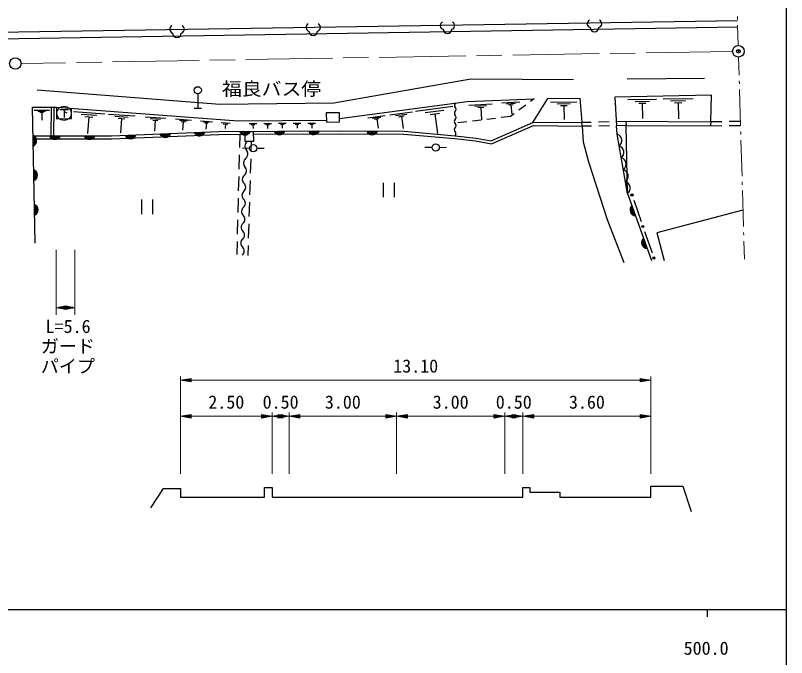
# Model space of a CAD drawing. Units: millimetres, scale not verified. Extents: x 40000 to 680000, y 20000 to 380000.
# Drawn here: x 472072 to 579000, y 198357 to 287357 of the extents above; entities that cross this region are included whole.
import ezdxf
from ezdxf.enums import TextEntityAlignment as Align

# ---------------------------------------------------------------- set-up
doc = ezdxf.new("R2010")
doc.units = ezdxf.units.MM
doc.header["$LTSCALE"] = 1000
doc.header["$PDMODE"] = 32
doc.header["$PDSIZE"] = 500
doc.linetypes.add('CHAIN', pattern=[18.5, 12, -1.5, 3.5, -1.5])
for name, color, linetype, lineweight in [('M-BGD', 7, 'Continuous', 25), ('M-BGD-EXST', 7, 'Continuous', 25), ('M-BGD-HTXT', 7, 'Continuous', 13), ('M-BMK', 2, 'CHAIN', 13), ('M-BMK-SRVR', 3, 'Continuous', 25), ('M-STR-HTXT', 7, 'Continuous', 13), ('M-STR-STRD', 7, 'Continuous', 25), ('M-TTL-BAND', 7, 'Continuous', 25)]:
    doc.layers.add(name, color=color, linetype=linetype, lineweight=lineweight)
doc.layers.add('M-OTRS', color=6, linetype='Continuous')
doc.styles.add('ＭＳ ゴシック', font='')
doc.styles.get('ＭＳ ゴシック').set_extended_font_data('MS Gothic')

msp = doc.modelspace()

# ---------------------------------------------------------------- linework, layer by layer
at = {"layer": 'M-BGD'}
for p, q in [((463937, 284928), (572208, 286662)), ((497353, 276483), (497353, 274483)), ((534942, 274942), (538195, 275123)), ((535768, 274771), (537394, 274861)), ((539515, 275249), (542011, 275387)), ((540148, 275117), (541396, 275186)), ((540469, 274968), (541093, 275002)), ((540781, 274985), (540886, 273656)), ((542830, 274935), (541870, 274215)), ((543999, 275812), (543470, 275415)), ((546284, 275319), (549914, 275400)), ((547197, 275097), (549012, 275138)), ((547656, 274866), (548563, 274886)), ((548110, 274876), (548153, 272940)), ((556995, 275686), (560969, 275765)), ((557994, 275441), (559981, 275481)), ((558496, 275186), (559489, 275206)), ((558992, 275196), (559035, 273076)), ((561869, 275783), (566043, 275866)), ((562918, 275526), (565005, 275567)), ((563446, 275258), (564489, 275278)), ((563967, 275268), (564011, 273042)), ((474818, 255778), (474419, 274633)), ((474674, 274239), (476775, 274231)), ((475199, 274097), (476249, 274093)), ((475461, 273955), (475986, 273954)), ((475724, 273954), (475719, 272834)), ((477025, 270655), (477060, 274630)), ((477392, 270652), (477427, 274630)), ((480126, 274053), (484475, 273731)), ((496853, 274483), (497853, 274483)), ((523978, 273585), (527112, 274004)), ((527549, 274073), (532713, 274764)), ((528886, 273902), (531468, 274247)), ((529578, 273644), (530869, 273816)), ((536186, 274576), (537000, 274621)), ((536593, 274599), (536689, 272864)), ((481192, 273682), (483366, 273521)), ((481714, 273352), (482801, 273271)), ((482258, 273312), (482086, 270992)), ((484974, 273694), (488657, 273421)), ((485877, 273380), (487718, 273244)), ((486319, 273100), (487240, 273032)), ((486779, 273066), (486634, 271102)), ((490060, 273317), (492932, 273105)), ((490764, 273073), (492200, 272966)), ((491109, 272855), (491827, 272801)), ((491468, 272828), (491354, 271296)), ((494265, 273006), (496467, 272843)), ((494804, 272818), (495906, 272737)), ((497742, 272749), (499390, 272627)), ((520928, 273176), (523345, 273500)), ((521554, 273096), (522762, 273258)), ((521877, 272975), (522482, 273056)), ((522179, 273016), (522352, 271727)), ((524789, 273480), (526356, 273690)), ((525209, 273324), (525992, 273429)), ((525601, 273376), (525824, 271705)), ((530223, 273730), (530592, 270976)), ((536657, 272858), (535466, 272717)), ((538643, 273093), (537452, 272952)), ((540702, 273337), (539438, 273188)), ((541231, 273734), (540702, 273337)), ((555419, 272662), (556734, 272692)), ((556734, 272692), (568484, 272611)), ((556734, 272692), (556747, 272081)), ((495069, 272651), (495620, 272610)), ((495344, 272631), (495257, 271456)), ((498146, 272608), (498970, 272547)), ((498344, 272483), (498756, 272453)), ((498550, 272468), (498485, 271589)), ((500594, 272538), (501830, 272446)), ((500891, 272350), (501509, 272304)), ((501200, 272327), (501151, 271668)), ((504496, 272375), (505526, 272382)), ((504754, 272239), (505269, 272243)), ((505012, 272241), (505016, 271692)), ((506524, 272390), (507559, 272397)), ((506784, 272254), (507301, 272257)), ((507042, 272256), (507046, 271704)), ((508556, 272405), (509595, 272412)), ((508817, 272268), (509337, 272272)), ((509077, 272270), (509081, 271716)), ((510593, 272419), (511636, 272427)), ((510855, 272282), (511377, 272286)), ((511116, 272284), (511120, 271728)), ((512634, 272434), (513681, 272442)), ((512897, 272297), (513421, 272300)), ((513159, 272298), (513163, 271740)), ((534671, 272623), (533408, 272473)), ((550605, 272549), (551920, 272580)), ((550648, 271999), (550605, 272549)), ((551947, 272016), (550648, 271999)), ((552920, 272603), (554419, 272638)), ((554447, 272050), (552947, 272030)), ((556747, 272081), (555447, 272063)), ((556747, 272081), (568460, 272075)), ((556957, 262693), (556747, 272081)), ((568484, 272611), (568460, 272075)), ((568460, 272075), (570039, 272079)), ((570043, 272629), (568484, 272611)), ((571039, 272081), (572618, 272085)), ((572601, 272658), (571043, 272640)), ((503171, 270881), (503126, 269044)), ((504775, 268484), (504817, 269874)), ((504552, 268938), (503552, 268922)), ((505552, 268948), (506552, 268952)), ((529850, 269044), (528850, 269040)), ((530850, 269063), (531849, 269098)), ((503102, 268044), (503053, 266044)), ((504684, 265485), (504745, 267484)), ((503029, 265045), (502980, 263045)), ((504593, 262486), (504654, 264486)), ((523085, 264152), (523085, 262152)), ((524585, 264152), (524585, 262152)), ((502956, 262046), (502907, 260046)), ((556957, 262693), (560261, 253388)), ((489565, 261832), (489565, 259832)), ((491065, 261832), (491065, 259832)), ((504502, 259488), (504563, 261487)), ((557802, 261769), (558828, 258818)), ((502883, 259047), (502834, 257047)), ((504412, 256489), (504472, 258488)), ((559321, 257401), (560347, 254451)), ((502810, 256047), (502765, 254210)), ((504339, 254099), (504381, 255490))]:
    msp.add_line(p, q, dxfattribs=at)
for points in [[(543821, 272516), (545884, 275834), (550340, 275901), (550605, 272549)], [(568484, 272611), (568574, 276316), (555173, 276050), (555440, 272063)], [(517019, 273057), (534710, 275424), (543999, 275812)], [(474419, 274633), (477749, 274630), (502956, 272764), (515200, 272853)], [(477749, 274630), (477767, 273035), (479851, 273050), (479852, 274474)], [(525916, 270910), (532985, 270278), (535870, 269970), (538082, 269551), (543906, 272117), (550648, 271999)], [(525952, 271308), (533024, 270676), (535928, 270366), (538034, 269967), (543821, 272516), (550605, 272549)], [(550648, 271999), (550805, 269837), (551548, 267088), (554142, 259074), (556436, 253121)], [(556957, 262693), (555516, 270918), (555440, 272063)], [(474503, 270656), (485404, 270654), (500257, 271264), (517128, 271363), (525952, 271308)], [(474503, 270256), (485412, 270254), (500267, 270864), (503917, 270885)], [(505055, 270892), (517128, 270963), (525949, 270908)], [(572957, 260362), (561001, 257235), (562008, 253384)], [(490838, 219105), (492614, 221804), (494957, 221804), (494957, 220597), (506605, 220597), (506605, 221946), (507670, 221946), (507670, 220597), (542436, 220597), (542436, 221946), (543395, 221946), (543395, 221271), (547550, 221271), (547550, 220579), (560192, 220579), (560192, 222106), (564595, 222106), (565767, 218590)]]:
    msp.add_lwpolyline(points, dxfattribs=at)
for points in [[(515207, 272547), (517029, 272587), (517001, 273879), (515179, 273840)], [(503914, 271285), (505052, 271292), (505061, 269875), (503923, 269869)]]:
    msp.add_lwpolyline(points, close=True, dxfattribs=at)
for centre, radius in [((497353, 276983), 500), ((530350, 269046), 500), ((505052, 268946), 500), ((557556, 262477), 150), ((557556, 262477), 120), ((557556, 262477), 100), ((559075, 258110), 150), ((559075, 258110), 120), ((559075, 258110), 100), ((560593, 253742), 150), ((560593, 253742), 120), ((560593, 253742), 100)]:
    msp.add_circle(centre, radius, dxfattribs=at)
for centre, radius, start, end in [((551904, 286212), 536, 116.08703, 255.33416), ((552832, 286212), 536, 284.66584, 63.91297), ((494010, 285420), 536, 116.08703, 255.33416), ((494939, 285420), 536, 284.66584, 63.91297), ((512905, 285691), 536, 116.08703, 255.33416), ((513833, 285691), 536, 284.66584, 63.91297), ((531508, 285962), 536, 116.08703, 255.33416), ((532436, 285962), 536, 284.66584, 63.91297), ((552368, 285694), 600, 180, 0), ((494474, 284901), 600, 180, 0), ((513369, 285172), 600, 180, 0), ((531972, 285444), 600, 180, 0), ((533328, 274919), 383, 131.72549, 227.02536), ((533316, 273787), 383, 131.72549, 227.02536), ((532806, 274359), 383, 311.72549, 47.02536), ((533304, 272655), 383, 131.72549, 227.02536), ((532794, 273226), 383, 311.72549, 47.02536), ((533291, 271522), 383, 131.72549, 227.02536), ((532781, 272094), 383, 311.72549, 47.02536), ((474204, 269998), 812, 293.83229, 68.59256), ((474204, 269998), 650, 299.94808, 62.47677), ((477553, 270968), 812, 202.60927, 337.36954), ((477553, 270968), 650, 208.72506, 331.25375), ((477553, 270968), 488, 219.85774, 320.12106), ((477553, 270968), 325, 254.04703, 285.93177), ((482353, 270967), 812, 202.60927, 337.36954), ((482353, 270967), 650, 208.72506, 331.25375), ((482353, 270967), 488, 219.85774, 320.12106), ((482353, 270967), 325, 254.04703, 285.93177), ((488022, 271074), 812, 204.97024, 339.73051), ((488022, 271074), 650, 211.08603, 333.61472), ((488022, 271074), 488, 222.21871, 322.48203), ((488022, 271074), 325, 256.408, 288.29274), ((492818, 271271), 812, 204.97024, 339.73051), ((492818, 271271), 650, 211.08603, 333.61472), ((492818, 271271), 488, 222.21871, 322.48203), ((492818, 271271), 325, 256.408, 288.29274), ((497614, 271468), 812, 204.97024, 339.73051), ((497614, 271468), 650, 211.08603, 333.61472), ((497614, 271468), 488, 222.21871, 322.48203), ((497614, 271468), 325, 256.408, 288.29274), ((503891, 271598), 812, 202.95867, 337.71894), ((503891, 271598), 650, 209.07446, 331.60315), ((503891, 271598), 488, 220.20714, 320.47046), ((503891, 271598), 325, 254.39643, 286.28117), ((508691, 271626), 812, 202.95867, 337.71894), ((508691, 271626), 650, 209.07446, 331.60315), ((508691, 271626), 488, 220.20714, 320.47046), ((508691, 271626), 325, 254.39643, 286.28117), ((513491, 271654), 812, 202.95867, 337.71894), ((513491, 271654), 650, 209.07446, 331.60315), ((513491, 271654), 488, 220.20714, 320.47046), ((513491, 271654), 325, 254.39643, 286.28117), ((521542, 271648), 812, 202.25997, 337.02024), ((521542, 271648), 650, 208.37576, 330.90445), ((521542, 271648), 488, 219.50845, 319.77177), ((521542, 271648), 325, 253.69774, 285.58248), ((532769, 270962), 383, 311.72549, 47.02536), ((555220, 270018), 947, 308.11209, 71.76288), ((474204, 269998), 488, 311.08077, 51.34409), ((474204, 269998), 325, 345.27006, 17.1548), ((504709, 269237), 816, 129.06554, 221.21696), ((503481, 268161), 816, 309.06554, 41.21696), ((555508, 268373), 947, 308.11209, 71.76288), ((504510, 266894), 816, 129.06554, 221.21696), ((555796, 266728), 947, 308.11209, 71.76288), ((503282, 265818), 816, 309.06554, 41.21696), ((474306, 265199), 812, 293.83229, 68.59256), ((474306, 265199), 650, 299.94808, 62.47677), ((474306, 265199), 488, 311.08077, 51.34409), ((474306, 265199), 325, 345.27006, 17.1548), ((504267, 264620), 735, 129.90247, 227.33682), ((556084, 265083), 947, 308.11209, 71.76288), ((556373, 263439), 947, 308.11209, 71.76288), ((503271, 263540), 735, 309.90247, 47.33682), ((504214, 262412), 735, 129.90247, 227.33682), ((474407, 260400), 812, 293.83229, 68.59256), ((474407, 260400), 650, 299.94808, 62.47677), ((503218, 261332), 735, 309.90247, 47.33682), ((558101, 260407), 812, 132.16336, 266.92363), ((474407, 260400), 488, 311.08077, 51.34409), ((474407, 260400), 325, 345.27006, 17.1548), ((504161, 260204), 735, 129.90247, 227.33682), ((558101, 260407), 650, 138.27915, 260.80784), ((558101, 260407), 488, 149.41184, 249.67516), ((558101, 260407), 325, 183.60113, 215.48587), ((503165, 259124), 735, 309.90247, 47.33682), ((504108, 257996), 735, 129.90247, 227.33682), ((503112, 256916), 735, 309.90247, 47.33682), ((504054, 255788), 735, 129.90247, 227.33682), ((559706, 255883), 812, 132.16336, 266.92363), ((559706, 255883), 650, 138.27915, 260.80784), ((559706, 255883), 488, 149.41184, 249.67516), ((559706, 255883), 325, 183.60113, 215.48587), ((503059, 254707), 735, 309.90247, 47.33682)]:
    msp.add_arc(centre, radius, start, end, dxfattribs=at)
at = {"layer": 'M-BGD-EXST'}
for p, q in [((478216, 274339), (479416, 274339)), ((478816, 274339), (478816, 273189)), ((478816, 274039), (479216, 273839))]:
    msp.add_line(p, q, dxfattribs=at)
msp.add_circle((478816, 273789), 1000, dxfattribs=at)
at = {"layer": 'M-BGD-HTXT'}
for p, q in [((572180, 287203), (572192, 286803)), ((572215, 286003), (572297, 283186)), ((572343, 281586), (572416, 279073)), ((572439, 278273), (572450, 277873)), ((572473, 277074), (572618, 272076)), ((572641, 271276), (572653, 270876)), ((572676, 270077), (572820, 265079)), ((572844, 264279), (572855, 263879)), ((572878, 263080), (573023, 258082)), ((573046, 257282), (573058, 256882)), ((573081, 256082), (573153, 253569))]:
    msp.add_line(p, q, dxfattribs=at)
at = {"layer": 'M-BMK'}
msp.add_line((571520, 282373), (472861, 280704), dxfattribs=at)
at = {"layer": 'M-BMK-SRVR'}
for centre in [(572320, 282386), (472061, 280691)]:
    msp.add_circle(centre, 800, dxfattribs=at)
at = {"layer": 'M-OTRS'}
msp.add_point((572320, 282386), dxfattribs=at)
at = {"layer": 'M-STR-HTXT'}
for p, q in [((477729, 254852), (477729, 245852)), ((480312, 254852), (480312, 245852)), ((477729, 246852), (479229, 247102)), ((480312, 246852), (478812, 247102)), ((478812, 247102), (478812, 246602)), ((479112, 247052), (478812, 247052)), ((478929, 247052), (479229, 247052)), ((479229, 246602), (479229, 247102)), ((477729, 246852), (479229, 246602)), ((477729, 246852), (479229, 246852)), ((479229, 246902), (478029, 246902)), ((479229, 246802), (478029, 246802)), ((478329, 246952), (479229, 246952)), ((478329, 246752), (479229, 246752)), ((479229, 247002), (478629, 247002)), ((479229, 246702), (478629, 246702)), ((478812, 247002), (479412, 247002)), ((479712, 246952), (478812, 246952)), ((478812, 246902), (480012, 246902)), ((480312, 246852), (478812, 246602)), ((480312, 246852), (478812, 246852)), ((478812, 246802), (480012, 246802)), ((479712, 246752), (478812, 246752)), ((478812, 246702), (479412, 246702)), ((479112, 246652), (478812, 246652)), ((478929, 246652), (479229, 246652)), ((494957, 223804), (494957, 237304)), ((494957, 236804), (496457, 237054)), ((494957, 236804), (496457, 236554)), ((494957, 236804), (496457, 236804)), ((496457, 236854), (495257, 236854)), ((496457, 236754), (495257, 236754)), ((495557, 236904), (496457, 236904)), ((495557, 236704), (496457, 236704)), ((496457, 236954), (495857, 236954)), ((496457, 236654), (495857, 236654)), ((496157, 237004), (496457, 237004)), ((496157, 236604), (496457, 236604)), ((496457, 236554), (496457, 237054)), ((496457, 236804), (507670, 236804)), ((507670, 236804), (510014, 236804)), ((510014, 236804), (524929, 236804)), ((524929, 236804), (539915, 236804)), ((539915, 236804), (542436, 236804)), ((542436, 236804), (558692, 236804)), ((560192, 236804), (558692, 237054)), ((558692, 237054), (558692, 236554)), ((558992, 237004), (558692, 237004)), ((558692, 236954), (559292, 236954)), ((559592, 236904), (558692, 236904)), ((558692, 236854), (559892, 236854)), ((560192, 236804), (558692, 236554)), ((560192, 236804), (558692, 236804)), ((558692, 236754), (559892, 236754)), ((559592, 236704), (558692, 236704)), ((558692, 236654), (559292, 236654)), ((558992, 236604), (558692, 236604)), ((560192, 223804), (560192, 237304)), ((494957, 231804), (496457, 232054)), ((496457, 231554), (496457, 232054)), ((507670, 231804), (506170, 232054)), ((506170, 232054), (506170, 231554)), ((507670, 223804), (507670, 232304)), ((507670, 231804), (509170, 232054)), ((510014, 231804), (508514, 232054)), ((508514, 232054), (508514, 231554)), ((509170, 231554), (509170, 232054)), ((510014, 223804), (510014, 232304)), ((510014, 231804), (511514, 232054)), ((511514, 231554), (511514, 232054)), ((524929, 231804), (523429, 232054)), ((523429, 232054), (523429, 231554)), ((524929, 223804), (524929, 232304)), ((524929, 231804), (526429, 232054)), ((526429, 231554), (526429, 232054)), ((539915, 231804), (538415, 232054)), ((538415, 232054), (538415, 231554)), ((539915, 223804), (539915, 232304)), ((539915, 231804), (541415, 232054)), ((542436, 231804), (540936, 232054)), ((540936, 232054), (540936, 231554)), ((541415, 231554), (541415, 232054)), ((542436, 223804), (542436, 232304)), ((542436, 231804), (543936, 232054)), ((543936, 231554), (543936, 232054)), ((560192, 231804), (558692, 232054)), ((558692, 232054), (558692, 231554)), ((494957, 231804), (496457, 231554)), ((494957, 231804), (496457, 231804)), ((496457, 231854), (495257, 231854)), ((496457, 231754), (495257, 231754)), ((495557, 231904), (496457, 231904)), ((495557, 231704), (496457, 231704)), ((496457, 231954), (495857, 231954)), ((496457, 231654), (495857, 231654)), ((496157, 232004), (496457, 232004)), ((496157, 231604), (496457, 231604)), ((496457, 231804), (506170, 231804)), ((506470, 232004), (506170, 232004)), ((506170, 231954), (506770, 231954)), ((507070, 231904), (506170, 231904)), ((506170, 231854), (507370, 231854)), ((507670, 231804), (506170, 231554)), ((507670, 231804), (506170, 231804)), ((506170, 231754), (507370, 231754)), ((507070, 231704), (506170, 231704)), ((506170, 231654), (506770, 231654)), ((506470, 231604), (506170, 231604)), ((507670, 231804), (509170, 231554)), ((507670, 231804), (509170, 231804)), ((509170, 231854), (507970, 231854)), ((509170, 231754), (507970, 231754)), ((508270, 231904), (509170, 231904)), ((508270, 231704), (509170, 231704)), ((508814, 232004), (508514, 232004)), ((508514, 231954), (509114, 231954)), ((509414, 231904), (508514, 231904)), ((508514, 231854), (509714, 231854)), ((510014, 231804), (508514, 231554)), ((510014, 231804), (508514, 231804)), ((508514, 231754), (509714, 231754)), ((509414, 231704), (508514, 231704)), ((508514, 231654), (509114, 231654)), ((508814, 231604), (508514, 231604)), ((509170, 231954), (508570, 231954)), ((509170, 231654), (508570, 231654)), ((508870, 232004), (509170, 232004)), ((508870, 231604), (509170, 231604)), ((510014, 231804), (511514, 231554)), ((510014, 231804), (511514, 231804)), ((511514, 231854), (510314, 231854)), ((511514, 231754), (510314, 231754)), ((510614, 231904), (511514, 231904)), ((510614, 231704), (511514, 231704)), ((511514, 231954), (510914, 231954)), ((511514, 231654), (510914, 231654)), ((511214, 232004), (511514, 232004)), ((511214, 231604), (511514, 231604)), ((511514, 231804), (523429, 231804)), ((523729, 232004), (523429, 232004)), ((523429, 231954), (524029, 231954)), ((524329, 231904), (523429, 231904)), ((523429, 231854), (524629, 231854)), ((524929, 231804), (523429, 231554)), ((524929, 231804), (523429, 231804)), ((523429, 231754), (524629, 231754)), ((524329, 231704), (523429, 231704)), ((523429, 231654), (524029, 231654)), ((523729, 231604), (523429, 231604)), ((524929, 231804), (526429, 231554)), ((524929, 231804), (526429, 231804)), ((526429, 231854), (525229, 231854)), ((526429, 231754), (525229, 231754)), ((525529, 231904), (526429, 231904)), ((525529, 231704), (526429, 231704)), ((526429, 231954), (525829, 231954)), ((526429, 231654), (525829, 231654)), ((526129, 232004), (526429, 232004)), ((526129, 231604), (526429, 231604)), ((526429, 231804), (538415, 231804)), ((538715, 232004), (538415, 232004)), ((538415, 231954), (539015, 231954)), ((539315, 231904), (538415, 231904)), ((538415, 231854), (539615, 231854)), ((539915, 231804), (538415, 231554)), ((539915, 231804), (538415, 231804)), ((538415, 231754), (539615, 231754)), ((539315, 231704), (538415, 231704)), ((538415, 231654), (539015, 231654)), ((538715, 231604), (538415, 231604)), ((539915, 231804), (541415, 231554)), ((539915, 231804), (541415, 231804)), ((541415, 231854), (540215, 231854)), ((541415, 231754), (540215, 231754)), ((540515, 231904), (541415, 231904)), ((540515, 231704), (541415, 231704)), ((541415, 231954), (540815, 231954)), ((541415, 231654), (540815, 231654)), ((541236, 232004), (540936, 232004)), ((540936, 231954), (541536, 231954)), ((541836, 231904), (540936, 231904)), ((540936, 231854), (542136, 231854)), ((542436, 231804), (540936, 231554)), ((542436, 231804), (540936, 231804)), ((540936, 231754), (542136, 231754)), ((541836, 231704), (540936, 231704)), ((540936, 231654), (541536, 231654)), ((541236, 231604), (540936, 231604)), ((541115, 232004), (541415, 232004)), ((541115, 231604), (541415, 231604)), ((542436, 231804), (543936, 231554)), ((542436, 231804), (543936, 231804)), ((543936, 231854), (542736, 231854)), ((543936, 231754), (542736, 231754)), ((543036, 231904), (543936, 231904)), ((543036, 231704), (543936, 231704)), ((543936, 231954), (543336, 231954)), ((543936, 231654), (543336, 231654)), ((543636, 232004), (543936, 232004)), ((543636, 231604), (543936, 231604)), ((543936, 231804), (558692, 231804)), ((558992, 232004), (558692, 232004)), ((558692, 231954), (559292, 231954)), ((559592, 231904), (558692, 231904)), ((558692, 231854), (559892, 231854)), ((560192, 231804), (558692, 231554)), ((560192, 231804), (558692, 231804)), ((558692, 231754), (559892, 231754)), ((559592, 231704), (558692, 231704)), ((558692, 231654), (559292, 231654)), ((558992, 231604), (558692, 231604))]:
    msp.add_line(p, q, dxfattribs=at)
at = {"layer": 'M-STR-STRD'}
msp.add_line((556919, 278582), (567626, 278649), dxfattribs=at)
for points in [[(329039, 281595), (334892, 281395), (355975, 281204), (378934, 281526), (428442, 282598), (438313, 285738), (454375, 286070), (463952, 284025), (572222, 285759)], [(475080, 277053), (500419, 275041), (516215, 275240), (535237, 278582), (549436, 278499)]]:
    msp.add_lwpolyline(points, dxfattribs=at)
at = {"layer": 'M-TTL-BAND'}
for p, q in [((579000, 20000), (579000, 370000)), ((40000, 205000), (579000, 205000)), ((568000, 205000), (568000, 204000))]:
    msp.add_line(p, q, dxfattribs=at)

# ---------------------------------------------------------------- texts
at = {"layer": 'M-BGD', "style": 'ＭＳ ゴシック', "width": 1.1}
msp.add_text('福良バス停', height=1833, dxfattribs=at).set_placement((507590, 275713), align=Align.BOTTOM_CENTER)
at = {"layer": 'M-STR-HTXT', "style": 'ＭＳ ゴシック'}
for s, p in [('L=5.6', (479379, 242794)), ('ガード', (479343, 240045)), ('パイプ', (479343, 237262)), ('13.10', (527575, 237304)), ('2.50', (501314, 232304)), ('0.50', (508842, 232304)), ('3.00', (517472, 232304)), ('3.00', (532422, 232304)), ('0.50', (541175, 232304)), ('3.60', (551314, 232304))]:
    msp.add_text(s, height=1833, dxfattribs=at).set_placement(p, align=Align.BOTTOM_CENTER)
at = {"layer": 'M-TTL-BAND', "style": 'ＭＳ ゴシック'}
msp.add_text('500.0', height=1833, dxfattribs=at).set_placement((567844, 198195), align=Align.BOTTOM_CENTER)

doc.saveas('drawing.dxf')
